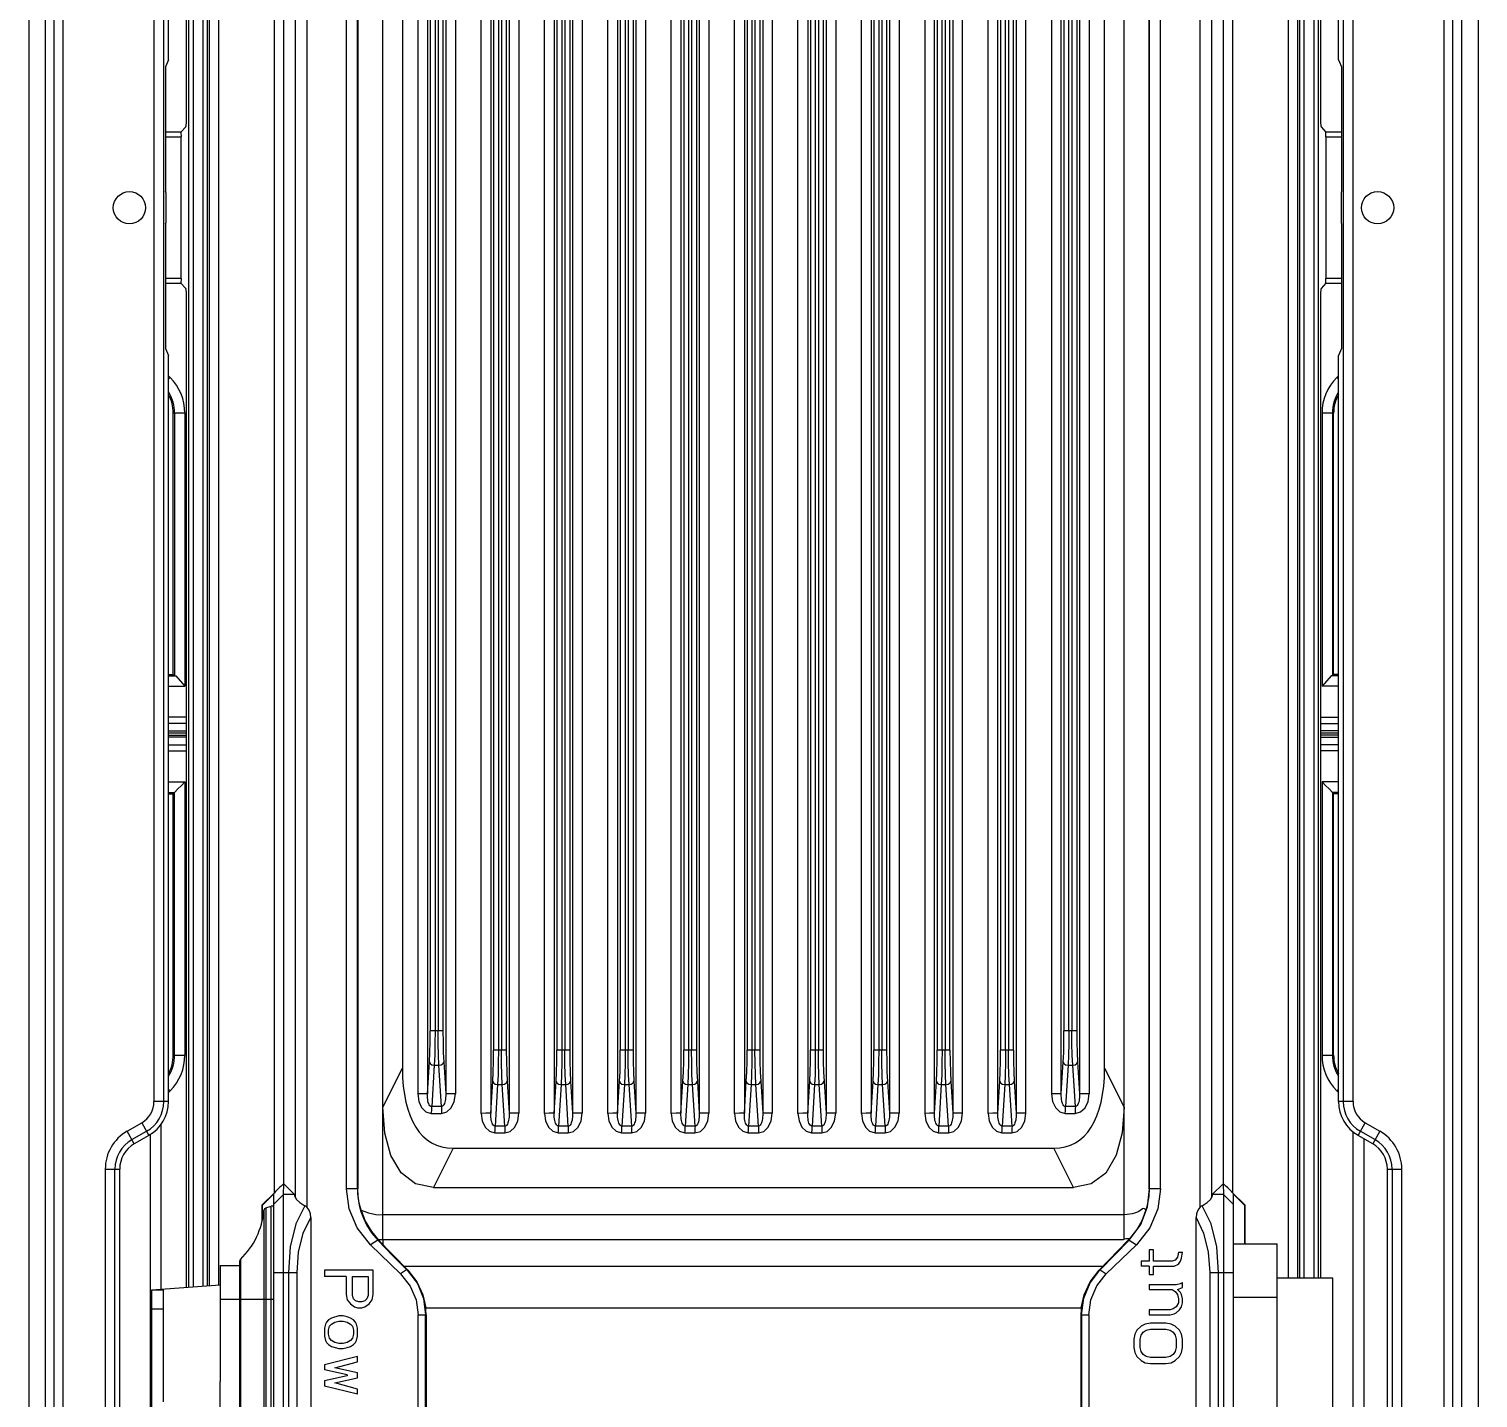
# Model space of a CAD drawing. Header units: millimetres. Extents: x -3132 to 28633, y 682 to 5849.
# Drawn here: x 23736.6 to 23885.2, y 2267.6 to 2408.1 of the extents above; entities that cross this region are included whole.
import ezdxf

# ---------------------------------------------------------------- set-up
doc = ezdxf.new("R2010")
doc.units = ezdxf.units.MM

# ---------------------------------------------------------------- blocks, each defined once
blk = doc.blocks.new('rtjg')
at = {"linetype": 'Continuous'}
for p, q in [((18415.09, 2752.42), (18415.09, 1775.2)), ((18416.76, 2753.42), (18416.76, 1774.2)), ((18417.67, 1775.24), (18417.67, 2752.38)), ((18561.11, 1775.24), (18561.11, 2752.38)), ((18562.02, 1774.2), (18562.02, 2753.42)), ((18563.69, 2752.42), (18563.69, 1775.2)), ((18442.39, 2659.79), (18442.39, 1966.32)), ((18443.62, 1965.24), (18443.62, 2659.79)), ((18535.16, 2659.79), (18535.16, 1965.24)), ((18536.38, 1966.32), (18536.38, 2659.79)), ((18451.39, 1961.97), (18451.39, 2565.63)), ((18527.39, 1964.49), (18527.39, 2565.67)), ((18454.95, 2550.7), (18454.95, 1976.9)), ((18455.95, 2550.7), (18455.95, 1976.92)), ((18522.83, 2550.7), (18522.83, 1976.92)), ((18523.82, 2550.72), (18523.82, 1976.92)), ((18453.39, 2548.07), (18453.39, 1979.55)), ((18525.39, 1979.55), (18525.39, 2548.07)), ((18456.23, 2544.24), (18456.23, 1983.38)), ((18456.73, 2544.24), (18456.73, 1983.38)), ((18522.04, 2544.24), (18522.04, 1983.38)), ((18522.54, 2544.24), (18522.54, 1983.38)), ((18457.04, 2252.1), (18457.04, 1983.38)), ((18457.54, 2252.1), (18457.54, 1983.38)), ((18457.83, 2251.86), (18457.83, 1976.92)), ((18458.83, 2251.86), (18458.82, 1976.92)), ((18519.95, 2251.86), (18519.95, 1976.9)), ((18520.95, 1976.92), (18520.95, 2251.86)), ((18521.23, 2252.1), (18521.23, 1983.38)), ((18521.73, 1983.38), (18521.73, 2252.1)), ((18461.45, 1974.9), (18461.45, 2249.68)), ((18462.45, 2249.68), (18462.45, 1974.92)), ((18471.82, 2249.68), (18471.82, 1974.92)), ((18474.45, 1974.9), (18474.45, 2249.68)), ((18475.45, 2249.68), (18475.45, 1974.92)), ((18477.33, 2249.68), (18477.33, 1974.92)), ((18478.32, 2249.68), (18478.32, 1974.92)), ((18480.95, 1974.9), (18480.95, 2249.68)), ((18481.95, 2249.68), (18481.95, 1974.92)), ((18483.83, 2249.68), (18483.83, 1974.92)), ((18484.82, 2249.68), (18484.82, 1974.92)), ((18487.45, 1974.9), (18487.45, 2249.68)), ((18488.45, 2249.68), (18488.45, 1974.92)), ((18490.33, 2249.68), (18490.33, 1974.92)), ((18491.32, 2249.68), (18491.32, 1974.92)), ((18493.95, 1974.9), (18493.95, 2249.68)), ((18494.95, 2249.68), (18494.95, 1974.92)), ((18496.83, 2249.68), (18496.83, 1974.92)), ((18497.82, 2249.68), (18497.82, 1974.92)), ((18500.45, 1974.9), (18500.45, 2249.68)), ((18501.45, 2249.68), (18501.45, 1974.92)), ((18503.33, 2249.68), (18503.33, 1974.92)), ((18504.32, 2249.68), (18504.32, 1974.92)), ((18506.95, 2249.68), (18506.95, 1974.9)), ((18516.33, 2249.68), (18516.33, 1974.92)), ((18517.32, 1974.92), (18517.32, 2249.68)), ((18462.73, 2244.99), (18462.73, 1981.38)), ((18463.23, 2244.99), (18463.23, 1981.38)), ((18463.54, 2244.99), (18463.54, 1981.38)), ((18464.04, 2244.99), (18464.04, 1981.38)), ((18469.23, 2244.99), (18469.23, 1981.38)), ((18469.73, 2244.99), (18469.73, 1981.38)), ((18470.04, 2244.99), (18470.04, 1981.38)), ((18470.54, 2244.99), (18470.54, 1981.38)), ((18475.73, 2244.99), (18475.73, 1981.38)), ((18476.23, 2244.99), (18476.23, 1981.38)), ((18476.54, 2244.99), (18476.54, 1981.38)), ((18477.04, 2244.99), (18477.04, 1981.38)), ((18482.23, 2244.99), (18482.23, 1981.38)), ((18482.73, 2244.99), (18482.73, 1981.38)), ((18483.04, 2244.99), (18483.04, 1981.38)), ((18483.54, 2244.99), (18483.54, 1981.38)), ((18488.73, 2244.99), (18488.73, 1981.38)), ((18489.23, 2244.99), (18489.23, 1981.38)), ((18489.54, 2244.99), (18489.54, 1981.38)), ((18490.04, 2244.99), (18490.04, 1981.38)), ((18495.23, 2244.99), (18495.23, 1981.38)), ((18495.73, 2244.99), (18495.73, 1981.38)), ((18496.04, 2244.99), (18496.04, 1981.38)), ((18496.54, 2244.99), (18496.54, 1981.38)), ((18501.73, 2244.99), (18501.73, 1981.38)), ((18502.23, 2244.99), (18502.23, 1981.38)), ((18502.54, 2244.99), (18502.54, 1981.38)), ((18503.04, 2244.99), (18503.04, 1981.38)), ((18508.23, 2244.99), (18508.23, 1981.38)), ((18508.73, 1981.38), (18508.73, 2244.99)), ((18509.04, 2244.99), (18509.04, 1981.38)), ((18509.54, 1981.38), (18509.54, 2244.99)), ((18514.73, 2244.99), (18514.73, 1981.38)), ((18515.23, 1981.38), (18515.23, 2244.99)), ((18515.54, 2244.99), (18515.54, 1981.38)), ((18516.04, 1981.38), (18516.04, 2244.99)), ((18447.66, 1967.15), (18447.66, 2198.24)), ((18448.77, 1967.15), (18448.77, 2198.24)), ((18448.82, 2198.24), (18448.82, 1967.15)), ((18529.96, 1967.15), (18529.96, 2198.24)), ((18530.01, 1967.15), (18530.01, 2198.24)), ((18531.12, 1967.15), (18531.12, 2198.24)), ((18547.53, 2137.81), (18547.53, 2077.11)), ((18538.55, 1966.71), (18538.55, 2135.83)), ((18544.21, 2135.83), (18544.21, 1958.01)), ((18545.87, 1958.01), (18545.87, 2135.44)), ((18546.84, 2135.51), (18546.84, 1958.01)), ((18547.34, 1958.01), (18547.34, 2135.97)), ((18431.25, 2077.11), (18431.25, 2134.81)), ((18537.56, 2135.36), (18537.56, 1967.66)), ((18545.21, 1958.01), (18545.21, 2135.26)), ((18545.37, 2135.02), (18545.37, 1958.01)), ((18431.44, 2131.8), (18431.44, 1957.08)), ((18431.96, 1957.11), (18431.96, 2131.32)), ((18432.91, 2131.33), (18432.91, 1957.18)), ((18433.56, 2131.08), (18433.56, 1957.23)), ((18434.56, 1957.31), (18434.56, 2131.65)), ((18440.22, 2131.65), (18440.22, 1966.72)), ((18441.22, 1967.67), (18441.22, 2131.18)), ((18433.41, 1957.22), (18433.41, 2130.84)), ((18418.59, 1921.86), (18418.59, 2125.76)), ((18560.19, 2125.76), (18560.19, 1921.86)), ((18427.91, 2117.5), (18427.91, 1976.12)), ((18428.91, 1976.12), (18428.91, 2117.5)), ((18429.39, 2082.98), (18429.39, 2117.5)), ((18549.39, 2082.98), (18549.39, 2117.5)), ((18549.87, 2117.5), (18549.87, 1976.12)), ((18550.87, 1976.12), (18550.87, 2117.5)), ((18470.83, 2103.07), (18470.83, 1974.92)), ((18507.95, 1974.92), (18507.95, 2103.07)), ((18467.95, 1974.9), (18467.95, 2101.81)), ((18513.45, 1974.9), (18513.45, 2101.81)), ((18464.33, 2100.81), (18464.33, 1974.92)), ((18465.32, 2100.81), (18465.32, 1974.92)), ((18468.95, 2100.81), (18468.95, 1974.92)), ((18509.83, 2100.81), (18509.83, 1974.92)), ((18510.82, 1974.92), (18510.82, 2100.81)), ((18514.45, 1974.92), (18514.45, 2100.81)), ((18429.39, 2082.98), (18429.09, 2082.26)), ((18429.09, 2082.26), (18429.09, 2069.47)), ((18549.39, 2082.98), (18549.69, 2082.26)), ((18549.69, 2082.26), (18549.69, 2069.47)), ((18430.67, 2075.57), (18431.19, 2076.09)), ((18547.59, 2076.09), (18548.1, 2075.57)), ((18430.67, 2075.57), (18429.09, 2075.57)), ((18429.09, 2075.09), (18430.69, 2075.09)), ((18430.67, 2075.57), (18430.69, 2075.09)), ((18430.69, 2060.53), (18430.69, 2075.09)), ((18548.09, 2075.09), (18548.1, 2075.57)), ((18548.09, 2075.09), (18549.69, 2075.09)), ((18548.09, 2075.09), (18548.09, 2060.53)), ((18549.69, 2075.57), (18548.1, 2075.57)), ((18429.11, 2069.37), (18429.09, 2069.47)), ((18429.11, 2069.37), (18429.11, 2066.25)), ((18549.69, 2069.47), (18549.67, 2069.37)), ((18549.67, 2069.37), (18549.67, 2066.25)), ((18429.09, 2066.15), (18429.11, 2066.25)), ((18429.09, 2066.15), (18429.09, 2053.36)), ((18549.67, 2066.25), (18549.69, 2066.15)), ((18549.69, 2066.15), (18549.69, 2053.36)), ((18430.69, 2060.53), (18429.09, 2060.53)), ((18429.09, 2060.05), (18430.67, 2060.05)), ((18430.69, 2060.53), (18430.67, 2060.05)), ((18431.19, 2059.53), (18430.67, 2060.05)), ((18548.1, 2060.05), (18547.59, 2059.53)), ((18549.69, 2060.53), (18548.09, 2060.53)), ((18548.1, 2060.05), (18548.09, 2060.53)), ((18548.1, 2060.05), (18549.69, 2060.05)), ((18431.25, 1957.06), (18431.25, 2058.51)), ((18547.53, 2058.51), (18547.53, 1958.01)), ((18429.09, 2053.36), (18429.39, 2052.63)), ((18429.39, 1976.12), (18429.39, 2052.63)), ((18549.69, 2053.36), (18549.39, 2052.63)), ((18549.39, 1976.12), (18549.39, 2052.63)), ((18429.56, 2050.39), (18429.39, 2050.57)), ((18429.39, 2050.22), (18429.56, 2050.39)), ((18549.39, 2050.57), (18549.21, 2050.39)), ((18549.21, 2050.39), (18549.39, 2050.22)), ((18431.08, 2046.73), (18429.89, 2046.73)), ((18429.89, 2019.94), (18429.89, 2046.73)), ((18430.03, 2046.73), (18430.03, 2019.81)), ((18431.08, 2046.73), (18431.08, 2018.72)), ((18548.88, 2046.73), (18547.7, 2046.73)), ((18547.7, 2046.73), (18547.7, 2018.72)), ((18548.75, 2046.73), (18548.75, 2019.81)), ((18548.88, 2019.94), (18548.88, 2046.73)), ((18429.39, 2019.94), (18429.89, 2019.94)), ((18429.39, 2019.8), (18430.16, 2019.8)), ((18429.89, 2019.94), (18430.03, 2019.81)), ((18430.03, 2019.81), (18430.16, 2019.8)), ((18430.16, 2019.8), (18431.08, 2018.72)), ((18548.62, 2019.8), (18547.7, 2018.72)), ((18548.62, 2019.8), (18548.75, 2019.81)), ((18549.39, 2019.8), (18548.62, 2019.8)), ((18548.75, 2019.81), (18548.88, 2019.94)), ((18549.39, 2019.94), (18548.88, 2019.94)), ((18429.39, 2018.72), (18431.08, 2018.72)), ((18549.39, 2018.72), (18547.7, 2018.72)), ((18431.25, 2015.53), (18429.39, 2015.53)), ((18547.53, 2015.53), (18549.39, 2015.53)), ((18431.25, 2014.91), (18429.39, 2014.91)), ((18429.39, 2014.13), (18431.25, 2014.13)), ((18431.25, 2013.91), (18429.39, 2013.91)), ((18429.39, 2013.71), (18431.25, 2013.71)), ((18547.53, 2014.91), (18549.39, 2014.91)), ((18549.39, 2014.13), (18547.53, 2014.13)), ((18549.39, 2013.91), (18547.53, 2013.91)), ((18549.39, 2013.71), (18547.53, 2013.71)), ((18431.25, 2013.49), (18429.39, 2013.49)), ((18429.39, 2012.71), (18431.25, 2012.71)), ((18429.39, 2012.09), (18431.25, 2012.09)), ((18547.53, 2013.49), (18549.39, 2013.49)), ((18549.39, 2012.71), (18547.53, 2012.71)), ((18549.39, 2012.09), (18547.53, 2012.09)), ((18429.39, 2008.9), (18431.08, 2008.9)), ((18429.39, 2007.81), (18430.02, 2007.81)), ((18429.39, 2007.68), (18429.89, 2007.68)), ((18429.89, 2007.68), (18430.03, 2007.82)), ((18429.89, 1980.89), (18429.89, 2007.68)), ((18430.03, 1980.89), (18430.02, 2007.82)), ((18431.08, 2008.9), (18431.08, 1980.89)), ((18549.39, 2008.9), (18547.7, 2008.9)), ((18547.7, 2008.9), (18547.7, 1980.89)), ((18548.76, 2007.82), (18548.75, 1980.89)), ((18549.39, 2007.82), (18548.76, 2007.82)), ((18549.39, 2007.68), (18548.88, 2007.68)), ((18548.88, 1980.89), (18548.88, 2007.68)), ((18457.54, 1983.38), (18456.23, 1983.38)), ((18522.54, 1983.38), (18521.23, 1983.38)), ((18429.89, 1980.89), (18431.08, 1980.89)), ((18464.04, 1981.38), (18462.73, 1981.38)), ((18470.54, 1981.38), (18469.23, 1981.38)), ((18477.04, 1981.38), (18475.73, 1981.38)), ((18483.54, 1981.38), (18482.23, 1981.38)), ((18490.04, 1981.38), (18488.73, 1981.38)), ((18496.54, 1981.38), (18495.23, 1981.38)), ((18503.04, 1981.38), (18501.73, 1981.38)), ((18509.54, 1981.38), (18508.23, 1981.38)), ((18516.04, 1981.38), (18514.73, 1981.38)), ((18547.7, 1980.89), (18548.88, 1980.89)), ((18451.39, 1975.54), (18453.39, 1979.55)), ((18455.95, 1976.92), (18456.15, 1980.2)), ((18456.65, 1979.85), (18456.39, 1975.6)), ((18456.65, 1979.85), (18457.13, 1979.85)), ((18457.4, 1975.6), (18457.13, 1979.85)), ((18457.63, 1980.2), (18457.83, 1976.92)), ((18520.95, 1976.92), (18521.15, 1980.2)), ((18521.65, 1979.85), (18521.39, 1975.6)), ((18521.65, 1979.85), (18522.13, 1979.85)), ((18522.4, 1975.6), (18522.13, 1979.85)), ((18522.63, 1980.2), (18522.83, 1976.92)), ((18525.39, 1979.55), (18527.39, 1975.54)), ((18462.45, 1974.92), (18462.65, 1978.2)), ((18464.13, 1978.2), (18464.33, 1974.92)), ((18468.95, 1974.92), (18469.15, 1978.2)), ((18470.63, 1978.2), (18470.83, 1974.92)), ((18475.45, 1974.92), (18475.65, 1978.2)), ((18477.13, 1978.2), (18477.33, 1974.92)), ((18481.95, 1974.92), (18482.15, 1978.2)), ((18483.63, 1978.2), (18483.83, 1974.92)), ((18488.45, 1974.92), (18488.65, 1978.2)), ((18490.13, 1978.2), (18490.33, 1974.92)), ((18494.95, 1974.92), (18495.15, 1978.2)), ((18496.63, 1978.2), (18496.83, 1974.92)), ((18501.45, 1974.92), (18501.65, 1978.2)), ((18503.13, 1978.2), (18503.33, 1974.92)), ((18507.95, 1974.92), (18508.15, 1978.2)), ((18509.63, 1978.2), (18509.83, 1974.92)), ((18514.45, 1974.92), (18514.65, 1978.2)), ((18516.13, 1978.2), (18516.33, 1974.92)), ((18429.56, 1977.22), (18429.39, 1977.4)), ((18429.39, 1977.05), (18429.56, 1977.22)), ((18458.82, 1976.92), (18457.83, 1976.92)), ((18463.15, 1977.85), (18462.89, 1973.6)), ((18463.15, 1977.85), (18463.63, 1977.85)), ((18463.9, 1973.6), (18463.63, 1977.85)), ((18469.65, 1977.85), (18469.39, 1973.6)), ((18469.65, 1977.85), (18470.13, 1977.85)), ((18470.4, 1973.6), (18470.13, 1977.85)), ((18476.15, 1977.85), (18475.89, 1973.6)), ((18476.15, 1977.85), (18476.63, 1977.85)), ((18476.9, 1973.6), (18476.63, 1977.85)), ((18482.65, 1977.85), (18482.39, 1973.6)), ((18482.65, 1977.85), (18483.13, 1977.85)), ((18483.4, 1973.6), (18483.13, 1977.85)), ((18489.15, 1977.85), (18488.89, 1973.6)), ((18489.15, 1977.85), (18489.63, 1977.85)), ((18489.9, 1973.6), (18489.63, 1977.85)), ((18495.65, 1977.85), (18495.39, 1973.6)), ((18495.65, 1977.85), (18496.13, 1977.85)), ((18496.4, 1973.6), (18496.13, 1977.85)), ((18502.15, 1977.85), (18501.89, 1973.6)), ((18502.15, 1977.85), (18502.63, 1977.85)), ((18502.9, 1973.6), (18502.63, 1977.85)), ((18508.65, 1977.85), (18508.39, 1973.6)), ((18508.65, 1977.85), (18509.13, 1977.85)), ((18509.4, 1973.6), (18509.13, 1977.85)), ((18515.15, 1977.85), (18514.89, 1973.6)), ((18515.15, 1977.85), (18515.63, 1977.85)), ((18515.9, 1973.6), (18515.63, 1977.85)), ((18523.82, 1976.92), (18522.83, 1976.92)), ((18549.39, 1977.4), (18549.21, 1977.22)), ((18549.21, 1977.22), (18549.39, 1977.05)), ((18429.39, 1976.12), (18427.91, 1976.12)), ((18456.35, 1974.9), (18456.39, 1975.15)), ((18456.35, 1974.9), (18457.39, 1974.9)), ((18457.4, 1975.6), (18456.39, 1975.6)), ((18456.39, 1975.15), (18456.39, 1975.6)), ((18465.32, 1974.92), (18464.33, 1974.92)), ((18471.82, 1974.92), (18470.83, 1974.92)), ((18478.32, 1974.92), (18477.33, 1974.92)), ((18484.82, 1974.92), (18483.83, 1974.92)), ((18491.32, 1974.92), (18490.33, 1974.92)), ((18497.82, 1974.92), (18496.83, 1974.92)), ((18504.32, 1974.92), (18503.33, 1974.92)), ((18510.82, 1974.92), (18509.83, 1974.92)), ((18517.32, 1974.92), (18516.33, 1974.92)), ((18521.35, 1974.9), (18521.39, 1975.15)), ((18521.35, 1974.9), (18522.39, 1974.9)), ((18522.4, 1975.6), (18521.39, 1975.6)), ((18521.39, 1975.15), (18521.39, 1975.6)), ((18522.4, 1975.6), (18522.39, 1975.4)), ((18522.39, 1975.4), (18522.39, 1974.9)), ((18550.87, 1976.12), (18549.39, 1976.12)), ((18425.15, 1973.07), (18426.65, 1973.94)), ((18426.65, 1973.94), (18427.39, 1972.65)), ((18428.61, 1973.82), (18428.61, 1956.88)), ((18463.9, 1973.6), (18462.89, 1973.6)), ((18462.89, 1973.15), (18462.89, 1973.6)), ((18463.9, 1973.6), (18463.89, 1973.4)), ((18470.4, 1973.6), (18469.39, 1973.6)), ((18469.39, 1973.15), (18469.39, 1973.6)), ((18470.4, 1973.6), (18470.39, 1973.4)), ((18476.9, 1973.6), (18475.89, 1973.6)), ((18475.89, 1973.15), (18475.89, 1973.6)), ((18476.9, 1973.6), (18476.89, 1973.4)), ((18483.4, 1973.6), (18482.39, 1973.6)), ((18482.39, 1973.15), (18482.39, 1973.6)), ((18483.4, 1973.6), (18483.39, 1973.4)), ((18489.9, 1973.6), (18488.89, 1973.6)), ((18488.89, 1973.15), (18488.89, 1973.6)), ((18489.9, 1973.6), (18489.89, 1973.4)), ((18496.4, 1973.6), (18495.39, 1973.6)), ((18495.39, 1973.15), (18495.39, 1973.6)), ((18496.4, 1973.6), (18496.39, 1973.4)), ((18502.9, 1973.6), (18501.89, 1973.6)), ((18501.89, 1973.15), (18501.89, 1973.6)), ((18502.9, 1973.6), (18502.89, 1973.4)), ((18509.4, 1973.6), (18508.39, 1973.6)), ((18508.39, 1973.15), (18508.39, 1973.6)), ((18509.4, 1973.6), (18509.39, 1973.4)), ((18515.9, 1973.6), (18514.89, 1973.6)), ((18514.89, 1973.15), (18514.89, 1973.6)), ((18515.9, 1973.6), (18515.89, 1973.4)), ((18551.39, 1972.65), (18552.13, 1973.94)), ((18552.13, 1973.94), (18553.63, 1973.07)), ((18425.89, 1971.79), (18425.15, 1973.07)), ((18425.65, 1972.21), (18427.15, 1973.07)), ((18427.39, 1972.65), (18425.89, 1971.79)), ((18427.54, 1939.9), (18427.54, 1972.79)), ((18462.85, 1972.9), (18462.89, 1973.15)), ((18462.85, 1972.9), (18463.89, 1972.9)), ((18463.89, 1973.4), (18463.89, 1972.9)), ((18469.35, 1972.9), (18469.39, 1973.15)), ((18469.35, 1972.9), (18470.39, 1972.9)), ((18470.39, 1973.4), (18470.39, 1972.9)), ((18475.85, 1972.9), (18475.89, 1973.15)), ((18475.85, 1972.9), (18476.89, 1972.9)), ((18476.89, 1973.4), (18476.89, 1972.9)), ((18482.35, 1972.9), (18482.39, 1973.15)), ((18482.35, 1972.9), (18483.39, 1972.9)), ((18483.39, 1973.4), (18483.39, 1972.9)), ((18488.85, 1972.9), (18488.89, 1973.15)), ((18488.85, 1972.9), (18489.89, 1972.9)), ((18489.89, 1973.4), (18489.89, 1972.9)), ((18495.35, 1972.9), (18495.39, 1973.15)), ((18495.35, 1972.9), (18496.39, 1972.9)), ((18496.39, 1973.4), (18496.39, 1972.9)), ((18501.85, 1972.9), (18501.89, 1973.15)), ((18501.85, 1972.9), (18502.89, 1972.9)), ((18502.89, 1973.4), (18502.89, 1972.9)), ((18508.35, 1972.9), (18508.39, 1973.15)), ((18508.35, 1972.9), (18509.39, 1972.9)), ((18509.39, 1973.4), (18509.39, 1972.9)), ((18514.85, 1972.9), (18514.89, 1973.15)), ((18514.85, 1972.9), (18515.89, 1972.9)), ((18515.89, 1973.4), (18515.89, 1972.9)), ((18550.9, 1939.87), (18550.9, 1973.06)), ((18552.89, 1971.79), (18551.39, 1972.65)), ((18551.63, 1973.07), (18553.13, 1972.21)), ((18551.97, 1972.32), (18551.97, 1940.64)), ((18553.63, 1973.07), (18552.89, 1971.79)), ((18458.58, 1971.32), (18456.58, 1967.31)), ((18458.58, 1971.32), (18520.2, 1971.32)), ((18522.2, 1967.31), (18520.2, 1971.32)), ((18422.91, 1969.19), (18424.39, 1969.19)), ((18422.91, 1969.19), (18422.91, 1927.23)), ((18423.91, 1927.23), (18423.91, 1969.19)), ((18424.39, 1927.23), (18424.39, 1969.19)), ((18554.39, 1969.19), (18555.87, 1969.19)), ((18554.39, 1927.23), (18554.39, 1969.19)), ((18554.87, 1969.19), (18554.87, 1927.23)), ((18555.87, 1927.23), (18555.87, 1969.19)), ((18441.19, 1966.58), (18441.21, 1967.67)), ((18441.21, 1967.67), (18441.19, 1967.66)), ((18441.22, 1967.67), (18442.33, 1966.58)), ((18536.44, 1966.58), (18537.56, 1967.66)), ((18537.59, 1967.66), (18537.57, 1967.67)), ((18537.57, 1967.67), (18537.59, 1966.58)), ((18439.01, 1965.51), (18440.22, 1966.72)), ((18440.19, 1966.65), (18439.03, 1965.49)), ((18440.19, 1920.96), (18440.19, 1966.65)), ((18440.19, 1965.58), (18441.19, 1966.58)), ((18442.33, 1966.58), (18441.19, 1966.58)), ((18441.19, 1921.04), (18441.19, 1966.58)), ((18448.77, 1967.15), (18447.66, 1967.15)), ((18448.82, 1967.15), (18448.77, 1967.15)), ((18456.58, 1967.31), (18522.2, 1967.31)), ((18531.12, 1967.15), (18529.96, 1967.15)), ((18537.59, 1966.58), (18536.44, 1966.58)), ((18538.59, 1965.58), (18537.59, 1966.58)), ((18537.59, 1966.58), (18537.59, 1921.04)), ((18538.55, 1966.71), (18539.77, 1965.51)), ((18539.75, 1965.49), (18538.59, 1966.66)), ((18538.59, 1966.66), (18538.59, 1920.96)), ((18439.01, 1965.51), (18439.03, 1965.49)), ((18439.01, 1963.86), (18439.01, 1965.51)), ((18439.03, 1963.97), (18439.03, 1965.49)), ((18439.19, 1964.95), (18439.19, 1923.1)), ((18439.39, 1965.2), (18439.92, 1965.4)), ((18439.39, 1965.2), (18439.39, 1923.06)), ((18439.92, 1922.22), (18439.92, 1965.4)), ((18539.75, 1965.49), (18539.77, 1965.51)), ((18539.75, 1965.49), (18539.75, 1961.51)), ((18539.77, 1965.51), (18539.77, 1961.51)), ((18444, 1964.21), (18444, 1923.41)), ((18527.39, 1964.49), (18451.39, 1964.49)), ((18527.39, 1961.99), (18527.39, 1963.07)), ((18534.78, 1923.41), (18534.78, 1964.21)), ((18450.85, 1961.89), (18450.11, 1961.43)), ((18450.2, 1962.8), (18450.98, 1961.85)), ((18450.24, 1962.63), (18450.89, 1961.85)), ((18450.88, 1961.95), (18451.39, 1961.96)), ((18453.95, 1958.82), (18450.88, 1961.95)), ((18450.89, 1961.85), (18450.98, 1961.85)), ((18451.39, 1961.43), (18450.99, 1961.85)), ((18451.39, 1961.96), (18527.34, 1961.98)), ((18451.39, 1961.95), (18451.39, 1961.6)), ((18451.39, 1961.6), (18451.39, 1961.43)), ((18524.83, 1958.82), (18527.79, 1961.85)), ((18527.79, 1961.85), (18527.93, 1961.89)), ((18527.93, 1961.89), (18528.67, 1961.43)), ((18453.2, 1958.43), (18450.11, 1961.43)), ((18528.67, 1961.43), (18525.57, 1958.43)), ((18530.41, 1960.89), (18529.98, 1960.89)), ((18529.98, 1960.89), (18529.98, 1959.75)), ((18530.41, 1959.75), (18530.41, 1960.89)), ((18532.86, 1960.16), (18532.64, 1959.85)), ((18532.96, 1960.68), (18532.86, 1960.16)), ((18532.96, 1960.68), (18533.39, 1960.68)), ((18533.18, 1959.75), (18533.28, 1960.06)), ((18533.28, 1960.06), (18533.39, 1960.68)), ((18538.59, 1961.51), (18543.09, 1961.51)), ((18543.09, 1926.11), (18543.09, 1961.51)), ((18434.69, 1959.31), (18436.69, 1959.31)), ((18434.69, 1959.31), (18434.69, 1947.4)), ((18436.69, 1959.71), (18436.69, 1927.91)), ((18436.78, 1959.93), (18436.78, 1927.69)), ((18440.19, 1958.58), (18442.59, 1958.58)), ((18441.69, 1958.58), (18441.69, 1929.03)), ((18442.59, 1929.03), (18442.59, 1958.58)), ((18450.39, 1958.81), (18445.39, 1958.81)), ((18445.39, 1958.81), (18445.39, 1958.18)), ((18450.39, 1956.31), (18450.39, 1958.81)), ((18453.82, 1958.85), (18453.2, 1958.43)), ((18525.19, 1959.18), (18453.59, 1959.18)), ((18453.95, 1958.82), (18453.87, 1958.81)), ((18524.87, 1958.77), (18524.83, 1958.82)), ((18524.95, 1958.85), (18525.57, 1958.43)), ((18529.98, 1959.75), (18529.13, 1959.75)), ((18529.13, 1959.75), (18529.13, 1959.23)), ((18529.98, 1959.23), (18529.13, 1959.23)), ((18529.98, 1959.23), (18529.98, 1958.39)), ((18532.33, 1959.75), (18530.41, 1959.75)), ((18530.41, 1959.23), (18532.54, 1959.23)), ((18530.41, 1958.39), (18530.41, 1959.23)), ((18532.64, 1959.85), (18532.33, 1959.75)), ((18532.54, 1959.23), (18532.96, 1959.43)), ((18532.96, 1959.43), (18533.18, 1959.75)), ((18536.19, 1958.58), (18538.59, 1958.58)), ((18536.19, 1958.58), (18536.19, 1929.03)), ((18537.09, 1929.03), (18537.09, 1958.58)), ((18427.69, 1956.81), (18434.69, 1957.31)), ((18447.62, 1958.18), (18445.39, 1958.18)), ((18447.62, 1958.18), (18447.62, 1956.31)), ((18448.26, 1958.18), (18449.86, 1958.18)), ((18448.26, 1956.21), (18448.26, 1958.18)), ((18449.86, 1958.18), (18449.86, 1956.21)), ((18529.98, 1958.39), (18530.41, 1958.39)), ((18529.98, 1957.35), (18532.75, 1957.35)), ((18529.98, 1957.35), (18529.98, 1956.83)), ((18532.75, 1957.35), (18533.18, 1957.46)), ((18533.18, 1957.46), (18533.39, 1957.56)), ((18533.39, 1957.04), (18533.39, 1957.56)), ((18548.79, 1958.01), (18543.09, 1958.01)), ((18548.79, 1929.61), (18548.79, 1958.01)), ((18427.69, 1956.81), (18428.89, 1956.81)), ((18427.69, 1926.85), (18427.69, 1956.81)), ((18428.89, 1945.3), (18428.89, 1956.81)), ((18436.69, 1955.81), (18434.69, 1955.81)), ((18440.19, 1955.81), (18436.69, 1955.81)), ((18447.62, 1956.31), (18447.73, 1955.79)), ((18447.73, 1955.79), (18448.05, 1955.37)), ((18448.37, 1955.89), (18448.26, 1956.21)), ((18448.58, 1955.68), (18448.37, 1955.89)), ((18448.9, 1955.58), (18448.58, 1955.68)), ((18449.22, 1955.58), (18448.9, 1955.58)), ((18449.54, 1955.68), (18449.22, 1955.58)), ((18449.75, 1955.89), (18449.54, 1955.68)), ((18449.86, 1956.21), (18449.75, 1955.89)), ((18449.96, 1955.37), (18450.28, 1955.79)), ((18450.28, 1955.79), (18450.39, 1956.31)), ((18529.98, 1956.83), (18532.33, 1956.83)), ((18532.33, 1956.83), (18532.64, 1956.62)), ((18532.64, 1956.62), (18532.86, 1956.31)), ((18532.86, 1956.83), (18533.39, 1957.04)), ((18533.18, 1956.52), (18532.86, 1956.83)), ((18532.86, 1956.31), (18532.96, 1955.89)), ((18532.96, 1955.89), (18532.96, 1955.48)), ((18533.28, 1956.31), (18533.18, 1956.52)), ((18533.39, 1955.89), (18533.28, 1956.31)), ((18533.39, 1955.48), (18533.39, 1955.89)), ((18543.09, 1956.01), (18538.59, 1956.01)), ((18428.89, 1954.81), (18427.69, 1954.81)), ((18446.88, 1954.12), (18446.13, 1953.91)), ((18447.3, 1954.12), (18446.88, 1954.12)), ((18447.73, 1954.02), (18447.3, 1954.12)), ((18448.05, 1955.37), (18448.47, 1955.06)), ((18448.47, 1955.06), (18448.79, 1954.96)), ((18448.79, 1954.96), (18449.22, 1954.96)), ((18449.22, 1954.96), (18449.54, 1955.06)), ((18449.54, 1955.06), (18449.96, 1955.37)), ((18454.99, 1954.25), (18455.81, 1954.25)), ((18454.99, 1932.91), (18454.99, 1954.25)), ((18455.76, 1930.73), (18455.77, 1954.25)), ((18455.78, 1954.94), (18523, 1954.94)), ((18455.81, 1954.25), (18455.81, 1867.83)), ((18522.97, 1954.25), (18523.79, 1954.25)), ((18522.97, 1954.25), (18522.97, 1867.83)), ((18523.01, 1954.25), (18523.02, 1930.73)), ((18523.79, 1954.25), (18523.79, 1932.91)), ((18532.11, 1954.75), (18529.98, 1954.75)), ((18529.98, 1954.75), (18529.98, 1954.23)), ((18529.98, 1954.23), (18532.11, 1954.23)), ((18532.43, 1954.85), (18532.11, 1954.75)), ((18532.11, 1954.23), (18532.54, 1954.33)), ((18532.75, 1955.06), (18532.43, 1954.85)), ((18532.54, 1954.33), (18532.75, 1954.43)), ((18532.96, 1955.48), (18532.75, 1955.06)), ((18532.75, 1954.43), (18533.07, 1954.75)), ((18533.07, 1954.75), (18533.28, 1955.06)), ((18533.28, 1955.06), (18533.39, 1955.48)), ((18445.5, 1953.29), (18445.39, 1952.87)), ((18445.39, 1952.87), (18445.39, 1952.04)), ((18445.6, 1953.5), (18445.5, 1953.29)), ((18445.81, 1953.71), (18445.6, 1953.5)), ((18446.13, 1953.91), (18445.81, 1953.71)), ((18445.81, 1952.66), (18445.92, 1953.08)), ((18445.81, 1952.25), (18445.81, 1952.66)), ((18445.92, 1953.08), (18446.13, 1953.29)), ((18446.13, 1953.29), (18446.45, 1953.5)), ((18446.45, 1953.5), (18446.88, 1953.6)), ((18446.88, 1953.6), (18447.3, 1953.6)), ((18447.3, 1953.6), (18447.73, 1953.5)), ((18448.05, 1953.91), (18447.73, 1954.02)), ((18447.73, 1953.5), (18448.05, 1953.29)), ((18448.37, 1953.71), (18448.05, 1953.91)), ((18448.05, 1953.29), (18448.26, 1953.08)), ((18448.26, 1953.08), (18448.37, 1952.66)), ((18448.58, 1953.5), (18448.37, 1953.71)), ((18448.37, 1952.66), (18448.37, 1952.25)), ((18448.69, 1953.29), (18448.58, 1953.5)), ((18448.79, 1952.87), (18448.69, 1953.29)), ((18448.79, 1952.04), (18448.79, 1952.87)), ((18528.71, 1952.66), (18528.5, 1952.25)), ((18529.13, 1953.08), (18528.71, 1952.66)), ((18529.56, 1953.29), (18529.13, 1953.08)), ((18529.35, 1952.46), (18529.67, 1952.66)), ((18530.09, 1953.39), (18529.56, 1953.29)), ((18529.67, 1952.66), (18530.09, 1952.77)), ((18531.69, 1953.39), (18530.09, 1953.39)), ((18530.09, 1952.77), (18531.69, 1952.77)), ((18532.22, 1953.29), (18531.69, 1953.39)), ((18531.69, 1952.77), (18532.11, 1952.66)), ((18532.11, 1952.66), (18532.43, 1952.46)), ((18532.64, 1953.08), (18532.22, 1953.29)), ((18533.07, 1952.66), (18532.64, 1953.08)), ((18533.28, 1952.25), (18533.07, 1952.66)), ((18445.39, 1952.04), (18445.5, 1951.62)), ((18445.5, 1951.62), (18445.6, 1951.41)), ((18445.6, 1951.41), (18445.81, 1951.21)), ((18445.92, 1951.83), (18445.81, 1952.25)), ((18445.81, 1951.21), (18446.13, 1951)), ((18446.13, 1951.62), (18445.92, 1951.83)), ((18446.45, 1951.41), (18446.13, 1951.62)), ((18446.88, 1951.31), (18446.45, 1951.41)), ((18447.3, 1951.31), (18446.88, 1951.31)), ((18447.73, 1951.41), (18447.3, 1951.31)), ((18448.05, 1951.62), (18447.73, 1951.41)), ((18448.26, 1951.83), (18448.05, 1951.62)), ((18448.05, 1951), (18448.37, 1951.21)), ((18448.37, 1952.25), (18448.26, 1951.83)), ((18448.37, 1951.21), (18448.58, 1951.41)), ((18448.58, 1951.41), (18448.69, 1951.62)), ((18448.69, 1951.62), (18448.79, 1952.04)), ((18528.5, 1952.25), (18528.39, 1951.73)), ((18528.39, 1951.73), (18528.39, 1950.89)), ((18529.03, 1951.73), (18529.13, 1952.14)), ((18529.03, 1950.89), (18529.03, 1951.73)), ((18529.13, 1952.14), (18529.35, 1952.46)), ((18532.43, 1952.46), (18532.64, 1952.14)), ((18532.64, 1952.14), (18532.75, 1951.73)), ((18532.75, 1951.73), (18532.75, 1950.89)), ((18533.39, 1951.73), (18533.28, 1952.25)), ((18533.39, 1950.89), (18533.39, 1951.73)), ((18448.79, 1949.96), (18445.39, 1949.12)), ((18446.13, 1951), (18446.88, 1950.79)), ((18446.88, 1950.79), (18447.3, 1950.79)), ((18447.3, 1950.79), (18447.73, 1950.89)), ((18447.73, 1950.89), (18448.05, 1951)), ((18448.79, 1949.43), (18448.79, 1949.96)), ((18528.39, 1950.89), (18528.5, 1950.37)), ((18528.5, 1950.37), (18528.71, 1949.96)), ((18528.71, 1949.96), (18529.13, 1949.54)), ((18529.13, 1950.48), (18529.03, 1950.89)), ((18529.35, 1950.16), (18529.13, 1950.48)), ((18529.67, 1949.96), (18529.35, 1950.16)), ((18530.09, 1949.85), (18529.67, 1949.96)), ((18531.69, 1949.85), (18530.09, 1949.85)), ((18532.11, 1949.96), (18531.69, 1949.85)), ((18532.43, 1950.16), (18532.11, 1949.96)), ((18532.64, 1950.48), (18532.43, 1950.16)), ((18532.75, 1950.89), (18532.64, 1950.48)), ((18532.64, 1949.54), (18533.07, 1949.96)), ((18533.07, 1949.96), (18533.28, 1950.37)), ((18533.28, 1950.37), (18533.39, 1950.89)), ((18445.39, 1949.12), (18445.39, 1948.6)), ((18447.73, 1948.08), (18445.39, 1948.6)), ((18446.45, 1948.81), (18448.79, 1949.43)), ((18448.79, 1948.29), (18446.45, 1948.81)), ((18448.79, 1947.77), (18448.79, 1948.29)), ((18529.13, 1949.54), (18529.56, 1949.33)), ((18529.56, 1949.33), (18530.09, 1949.23)), ((18530.09, 1949.23), (18531.69, 1949.23)), ((18531.69, 1949.23), (18532.22, 1949.33)), ((18532.22, 1949.33), (18532.64, 1949.54)), ((18434.69, 1940.22), (18434.69, 1947.4)), ((18447.73, 1947.98), (18445.39, 1947.46)), ((18445.39, 1947.46), (18445.39, 1946.93)), ((18448.79, 1946.1), (18445.39, 1946.93)), ((18446.45, 1947.25), (18448.79, 1947.77)), ((18448.79, 1946.62), (18446.45, 1947.25)), ((18447.73, 1948.08), (18447.73, 1947.98)), ((18448.79, 1946.1), (18448.79, 1946.62))]:
    blk.add_line(p, q, dxfattribs=at)
for points in [[(18431.19, 2076.09), (18431.21, 2076.22), (18431.23, 2076.57), (18431.25, 2077.11)], [(18547.53, 2077.11), (18547.55, 2076.57), (18547.57, 2076.22), (18547.59, 2076.09)], [(18431.25, 2058.51), (18431.23, 2059.05), (18431.21, 2059.4), (18431.19, 2059.53)], [(18547.59, 2059.53), (18547.57, 2059.4), (18547.55, 2059.05), (18547.53, 2058.51)], [(18430.02, 2007.82), (18430.37, 2008.18), (18430.73, 2008.54), (18431.08, 2008.9)], [(18548.76, 2007.82), (18548.41, 2008.18), (18548.05, 2008.53), (18547.7, 2008.9)], [(18548.75, 2007.82), (18548.79, 2007.77), (18548.88, 2007.68)], [(18456.15, 1980.2), (18456.2, 1981.13), (18456.23, 1982.22), (18456.23, 1983.38)], [(18456.73, 1983.38), (18456.72, 1982.08), (18456.7, 1980.87), (18456.65, 1979.85)], [(18457.13, 1979.85), (18457.08, 1980.87), (18457.05, 1982.07), (18457.04, 1983.38)], [(18457.54, 1983.38), (18457.55, 1982.22), (18457.58, 1981.13), (18457.63, 1980.2)], [(18521.15, 1980.2), (18521.2, 1981.13), (18521.23, 1982.22), (18521.23, 1983.38)], [(18521.73, 1983.38), (18521.72, 1982.08), (18521.7, 1980.87), (18521.65, 1979.85)], [(18522.13, 1979.85), (18522.08, 1980.87), (18522.05, 1982.07), (18522.04, 1983.38)], [(18522.54, 1983.38), (18522.55, 1982.22), (18522.58, 1981.13), (18522.63, 1980.2)], [(18462.65, 1978.2), (18462.7, 1979.13), (18462.73, 1980.22), (18462.73, 1981.38)], [(18463.23, 1981.38), (18463.22, 1980.08), (18463.2, 1978.87), (18463.15, 1977.85)], [(18463.63, 1977.85), (18463.58, 1978.87), (18463.55, 1980.07), (18463.54, 1981.38)], [(18464.04, 1981.38), (18464.05, 1980.22), (18464.08, 1979.13), (18464.13, 1978.2)], [(18469.15, 1978.2), (18469.2, 1979.13), (18469.23, 1980.22), (18469.23, 1981.38)], [(18469.73, 1981.38), (18469.72, 1980.08), (18469.7, 1978.87), (18469.65, 1977.85)], [(18470.13, 1977.85), (18470.08, 1978.87), (18470.05, 1980.07), (18470.04, 1981.38)], [(18470.54, 1981.38), (18470.55, 1980.22), (18470.58, 1979.13), (18470.63, 1978.2)], [(18475.65, 1978.2), (18475.7, 1979.13), (18475.73, 1980.22), (18475.73, 1981.38)], [(18476.23, 1981.38), (18476.22, 1980.08), (18476.2, 1978.87), (18476.15, 1977.85)], [(18476.63, 1977.85), (18476.58, 1978.87), (18476.55, 1980.07), (18476.54, 1981.38)], [(18477.04, 1981.38), (18477.05, 1980.22), (18477.08, 1979.13), (18477.13, 1978.2)], [(18482.15, 1978.2), (18482.2, 1979.13), (18482.23, 1980.22), (18482.23, 1981.38)], [(18482.73, 1981.38), (18482.72, 1980.08), (18482.7, 1978.87), (18482.65, 1977.85)], [(18483.13, 1977.85), (18483.08, 1978.87), (18483.05, 1980.07), (18483.04, 1981.38)], [(18483.54, 1981.38), (18483.55, 1980.22), (18483.58, 1979.13), (18483.63, 1978.2)], [(18488.65, 1978.2), (18488.7, 1979.13), (18488.73, 1980.22), (18488.73, 1981.38)], [(18489.23, 1981.38), (18489.22, 1980.08), (18489.2, 1978.87), (18489.15, 1977.85)], [(18489.63, 1977.85), (18489.58, 1978.87), (18489.55, 1980.07), (18489.54, 1981.38)], [(18490.04, 1981.38), (18490.05, 1980.22), (18490.08, 1979.13), (18490.13, 1978.2)], [(18495.15, 1978.2), (18495.2, 1979.13), (18495.23, 1980.22), (18495.23, 1981.38)], [(18495.73, 1981.38), (18495.72, 1980.08), (18495.7, 1978.87), (18495.65, 1977.85)], [(18496.13, 1977.85), (18496.08, 1978.87), (18496.05, 1980.07), (18496.04, 1981.38)], [(18496.54, 1981.38), (18496.55, 1980.22), (18496.58, 1979.13), (18496.63, 1978.2)], [(18501.65, 1978.2), (18501.7, 1979.13), (18501.73, 1980.22), (18501.73, 1981.38)], [(18502.23, 1981.38), (18502.22, 1980.08), (18502.2, 1978.87), (18502.15, 1977.85)], [(18502.63, 1977.85), (18502.58, 1978.87), (18502.55, 1980.07), (18502.54, 1981.38)], [(18503.04, 1981.38), (18503.05, 1980.22), (18503.08, 1979.13), (18503.13, 1978.2)], [(18508.15, 1978.2), (18508.2, 1979.13), (18508.23, 1980.22), (18508.23, 1981.38)], [(18508.73, 1981.38), (18508.72, 1980.08), (18508.7, 1978.87), (18508.65, 1977.85)], [(18509.13, 1977.85), (18509.08, 1978.87), (18509.05, 1980.07), (18509.04, 1981.38)], [(18509.54, 1981.38), (18509.55, 1980.22), (18509.58, 1979.13), (18509.63, 1978.2)], [(18514.65, 1978.2), (18514.7, 1979.13), (18514.73, 1980.22), (18514.73, 1981.38)], [(18515.23, 1981.38), (18515.22, 1980.08), (18515.2, 1978.87), (18515.15, 1977.85)], [(18515.63, 1977.85), (18515.58, 1978.87), (18515.55, 1980.07), (18515.54, 1981.38)], [(18516.04, 1981.38), (18516.05, 1980.22), (18516.08, 1979.13), (18516.13, 1978.2)], [(18456.15, 1980.2), (18456.22, 1980.03), (18456.4, 1979.9), (18456.65, 1979.85)], [(18457.13, 1979.85), (18457.36, 1979.9), (18457.55, 1980.02), (18457.63, 1980.2)], [(18521.15, 1980.2), (18521.22, 1980.03), (18521.4, 1979.9), (18521.65, 1979.85)], [(18522.13, 1979.85), (18522.36, 1979.9), (18522.55, 1980.02), (18522.63, 1980.2)], [(18462.65, 1978.2), (18462.72, 1978.03), (18462.9, 1977.9), (18463.15, 1977.85)], [(18463.63, 1977.85), (18463.86, 1977.9), (18464.05, 1978.02), (18464.13, 1978.2)], [(18469.15, 1978.2), (18469.22, 1978.03), (18469.4, 1977.9), (18469.65, 1977.85)], [(18470.13, 1977.85), (18470.36, 1977.9), (18470.55, 1978.02), (18470.63, 1978.2)], [(18475.65, 1978.2), (18475.72, 1978.03), (18475.9, 1977.9), (18476.15, 1977.85)], [(18476.63, 1977.85), (18476.86, 1977.9), (18477.05, 1978.02), (18477.13, 1978.2)], [(18482.15, 1978.2), (18482.22, 1978.03), (18482.4, 1977.9), (18482.65, 1977.85)], [(18483.13, 1977.85), (18483.36, 1977.9), (18483.55, 1978.02), (18483.63, 1978.2)], [(18488.65, 1978.2), (18488.72, 1978.03), (18488.9, 1977.9), (18489.15, 1977.85)], [(18489.63, 1977.85), (18489.86, 1977.9), (18490.05, 1978.02), (18490.13, 1978.2)], [(18495.15, 1978.2), (18495.22, 1978.03), (18495.4, 1977.9), (18495.65, 1977.85)], [(18496.13, 1977.85), (18496.36, 1977.9), (18496.55, 1978.02), (18496.63, 1978.2)], [(18501.65, 1978.2), (18501.72, 1978.03), (18501.9, 1977.9), (18502.15, 1977.85)], [(18502.63, 1977.85), (18502.86, 1977.9), (18503.05, 1978.02), (18503.13, 1978.2)], [(18508.15, 1978.2), (18508.22, 1978.03), (18508.4, 1977.9), (18508.65, 1977.85)], [(18509.13, 1977.85), (18509.36, 1977.9), (18509.55, 1978.02), (18509.63, 1978.2)], [(18514.65, 1978.2), (18514.72, 1978.03), (18514.9, 1977.9), (18515.15, 1977.85)], [(18515.63, 1977.85), (18515.86, 1977.9), (18516.05, 1978.02), (18516.13, 1978.2)], [(18455.95, 1976.92), (18455.45, 1976.92), (18454.95, 1976.9)], [(18454.95, 1976.9), (18455.06, 1976.13), (18455.36, 1975.5), (18455.8, 1975.07), (18456.35, 1974.9)], [(18456.39, 1975.6), (18456.29, 1975.62), (18456.2, 1975.69), (18456.14, 1975.79), (18456.08, 1975.9), (18456.04, 1976.03), (18456, 1976.18), (18455.98, 1976.34), (18455.96, 1976.51), (18455.95, 1976.71), (18455.95, 1976.92)], [(18457.39, 1974.9), (18457.94, 1975.05), (18458.4, 1975.48), (18458.71, 1976.13), (18458.82, 1976.92)], [(18457.83, 1976.92), (18457.83, 1976.71), (18457.82, 1976.52), (18457.8, 1976.35), (18457.78, 1976.19), (18457.74, 1976.05), (18457.7, 1975.92), (18457.65, 1975.8), (18457.59, 1975.71), (18457.51, 1975.63), (18457.4, 1975.6)], [(18520.95, 1976.92), (18520.45, 1976.92), (18519.95, 1976.9)], [(18519.95, 1976.9), (18520.06, 1976.13), (18520.36, 1975.5), (18520.8, 1975.07), (18521.35, 1974.9)], [(18521.39, 1975.6), (18521.29, 1975.62), (18521.2, 1975.69), (18521.14, 1975.79), (18521.08, 1975.9), (18521.04, 1976.03), (18521, 1976.18), (18520.98, 1976.34), (18520.96, 1976.51), (18520.95, 1976.71), (18520.95, 1976.92)], [(18522.39, 1974.9), (18522.94, 1975.05), (18523.4, 1975.48), (18523.71, 1976.13), (18523.82, 1976.92)], [(18522.83, 1976.92), (18522.83, 1976.71), (18522.82, 1976.52), (18522.8, 1976.35), (18522.78, 1976.19), (18522.74, 1976.05), (18522.7, 1975.92), (18522.65, 1975.8), (18522.59, 1975.71), (18522.51, 1975.63), (18522.4, 1975.6)], [(18456.58, 1967.31), (18454.73, 1967.69), (18453.26, 1968.79), (18452.19, 1970.59), (18451.58, 1972.89), (18451.39, 1975.54)], [(18457.4, 1975.6), (18457.39, 1975.4), (18457.39, 1974.9)], [(18462.45, 1974.92), (18461.95, 1974.92), (18461.45, 1974.9)], [(18461.45, 1974.9), (18461.56, 1974.13), (18461.86, 1973.5), (18462.3, 1973.07), (18462.85, 1972.9)], [(18462.89, 1973.6), (18462.79, 1973.62), (18462.7, 1973.69), (18462.64, 1973.79), (18462.58, 1973.9), (18462.54, 1974.03), (18462.5, 1974.18), (18462.48, 1974.34), (18462.46, 1974.51), (18462.45, 1974.71), (18462.45, 1974.92)], [(18463.89, 1972.9), (18464.44, 1973.05), (18464.9, 1973.48), (18465.21, 1974.13), (18465.32, 1974.92)], [(18464.33, 1974.92), (18464.33, 1974.71), (18464.32, 1974.52), (18464.3, 1974.35), (18464.28, 1974.19), (18464.24, 1974.05), (18464.2, 1973.92), (18464.15, 1973.8), (18464.09, 1973.71), (18464.01, 1973.63), (18463.9, 1973.6)], [(18468.95, 1974.92), (18468.45, 1974.92), (18467.95, 1974.9)], [(18467.95, 1974.9), (18468.06, 1974.13), (18468.36, 1973.5), (18468.8, 1973.07), (18469.35, 1972.9)], [(18469.39, 1973.6), (18469.29, 1973.62), (18469.2, 1973.69), (18469.14, 1973.79), (18469.08, 1973.9), (18469.04, 1974.03), (18469, 1974.18), (18468.98, 1974.34), (18468.96, 1974.51), (18468.95, 1974.71), (18468.95, 1974.92)], [(18470.39, 1972.9), (18470.94, 1973.05), (18471.4, 1973.48), (18471.71, 1974.13), (18471.82, 1974.92)], [(18470.83, 1974.92), (18470.83, 1974.71), (18470.82, 1974.52), (18470.8, 1974.35), (18470.78, 1974.19), (18470.74, 1974.05), (18470.7, 1973.92), (18470.65, 1973.8), (18470.59, 1973.71), (18470.51, 1973.63), (18470.4, 1973.6)], [(18475.45, 1974.92), (18474.95, 1974.92), (18474.45, 1974.9)], [(18474.45, 1974.9), (18474.56, 1974.13), (18474.86, 1973.5), (18475.3, 1973.07), (18475.85, 1972.9)], [(18475.89, 1973.6), (18475.79, 1973.62), (18475.7, 1973.69), (18475.64, 1973.79), (18475.58, 1973.9), (18475.54, 1974.03), (18475.5, 1974.18), (18475.48, 1974.34), (18475.46, 1974.51), (18475.45, 1974.71), (18475.45, 1974.92)], [(18476.89, 1972.9), (18477.44, 1973.05), (18477.9, 1973.48), (18478.21, 1974.13), (18478.32, 1974.92)], [(18477.33, 1974.92), (18477.33, 1974.71), (18477.32, 1974.52), (18477.3, 1974.35), (18477.28, 1974.19), (18477.24, 1974.05), (18477.2, 1973.92), (18477.15, 1973.8), (18477.09, 1973.71), (18477.01, 1973.63), (18476.9, 1973.6)], [(18481.95, 1974.92), (18481.45, 1974.92), (18480.95, 1974.9)], [(18480.95, 1974.9), (18481.06, 1974.13), (18481.36, 1973.5), (18481.8, 1973.07), (18482.35, 1972.9)], [(18482.39, 1973.6), (18482.29, 1973.62), (18482.2, 1973.69), (18482.14, 1973.79), (18482.08, 1973.9), (18482.04, 1974.03), (18482, 1974.18), (18481.98, 1974.34), (18481.96, 1974.51), (18481.95, 1974.71), (18481.95, 1974.92)], [(18483.39, 1972.9), (18483.94, 1973.05), (18484.4, 1973.48), (18484.71, 1974.13), (18484.82, 1974.92)], [(18483.83, 1974.92), (18483.83, 1974.71), (18483.82, 1974.52), (18483.8, 1974.35), (18483.78, 1974.19), (18483.74, 1974.05), (18483.7, 1973.92), (18483.65, 1973.8), (18483.59, 1973.71), (18483.51, 1973.63), (18483.4, 1973.6)], [(18488.45, 1974.92), (18487.95, 1974.92), (18487.45, 1974.9)], [(18487.45, 1974.9), (18487.56, 1974.13), (18487.86, 1973.5), (18488.3, 1973.07), (18488.85, 1972.9)], [(18488.89, 1973.6), (18488.79, 1973.62), (18488.7, 1973.69), (18488.64, 1973.79), (18488.58, 1973.9), (18488.54, 1974.03), (18488.5, 1974.18), (18488.48, 1974.34), (18488.46, 1974.51), (18488.45, 1974.71), (18488.45, 1974.92)], [(18489.89, 1972.9), (18490.44, 1973.05), (18490.9, 1973.48), (18491.21, 1974.13), (18491.32, 1974.92)], [(18490.33, 1974.92), (18490.33, 1974.71), (18490.32, 1974.52), (18490.3, 1974.35), (18490.28, 1974.19), (18490.24, 1974.05), (18490.2, 1973.92), (18490.15, 1973.8), (18490.09, 1973.71), (18490.01, 1973.63), (18489.9, 1973.6)], [(18494.95, 1974.92), (18494.45, 1974.92), (18493.95, 1974.9)], [(18493.95, 1974.9), (18494.06, 1974.13), (18494.36, 1973.5), (18494.8, 1973.07), (18495.35, 1972.9)], [(18495.39, 1973.6), (18495.29, 1973.62), (18495.2, 1973.69), (18495.14, 1973.79), (18495.08, 1973.9), (18495.04, 1974.03), (18495, 1974.18), (18494.98, 1974.34), (18494.96, 1974.51), (18494.95, 1974.71), (18494.95, 1974.92)], [(18496.39, 1972.9), (18496.94, 1973.05), (18497.4, 1973.48), (18497.71, 1974.13), (18497.82, 1974.92)], [(18496.83, 1974.92), (18496.83, 1974.71), (18496.82, 1974.52), (18496.8, 1974.35), (18496.78, 1974.19), (18496.74, 1974.05), (18496.7, 1973.92), (18496.65, 1973.8), (18496.59, 1973.71), (18496.51, 1973.63), (18496.4, 1973.6)], [(18501.45, 1974.92), (18500.95, 1974.92), (18500.45, 1974.9)], [(18500.45, 1974.9), (18500.56, 1974.13), (18500.86, 1973.5), (18501.3, 1973.07), (18501.85, 1972.9)], [(18501.89, 1973.6), (18501.79, 1973.62), (18501.7, 1973.69), (18501.64, 1973.79), (18501.58, 1973.9), (18501.54, 1974.03), (18501.5, 1974.18), (18501.48, 1974.34), (18501.46, 1974.51), (18501.45, 1974.71), (18501.45, 1974.92)], [(18502.89, 1972.9), (18503.44, 1973.05), (18503.9, 1973.48), (18504.21, 1974.13), (18504.32, 1974.92)], [(18503.33, 1974.92), (18503.33, 1974.71), (18503.32, 1974.52), (18503.3, 1974.35), (18503.28, 1974.19), (18503.24, 1974.05), (18503.2, 1973.92), (18503.15, 1973.8), (18503.09, 1973.71), (18503.01, 1973.63), (18502.9, 1973.6)], [(18507.95, 1974.92), (18507.45, 1974.92), (18506.95, 1974.9)], [(18506.95, 1974.9), (18507.06, 1974.13), (18507.36, 1973.5), (18507.8, 1973.07), (18508.35, 1972.9)], [(18508.39, 1973.6), (18508.29, 1973.62), (18508.2, 1973.69), (18508.14, 1973.79), (18508.08, 1973.9), (18508.04, 1974.03), (18508, 1974.18), (18507.98, 1974.34), (18507.96, 1974.51), (18507.95, 1974.71), (18507.95, 1974.92)], [(18509.39, 1972.9), (18509.94, 1973.05), (18510.4, 1973.48), (18510.71, 1974.13), (18510.82, 1974.92)], [(18509.83, 1974.92), (18509.83, 1974.71), (18509.82, 1974.52), (18509.8, 1974.35), (18509.78, 1974.19), (18509.74, 1974.05), (18509.7, 1973.92), (18509.65, 1973.8), (18509.59, 1973.71), (18509.51, 1973.63), (18509.4, 1973.6)], [(18514.45, 1974.92), (18513.95, 1974.92), (18513.45, 1974.9)], [(18513.45, 1974.9), (18513.56, 1974.13), (18513.86, 1973.5), (18514.3, 1973.07), (18514.85, 1972.9)], [(18514.89, 1973.6), (18514.79, 1973.62), (18514.7, 1973.69), (18514.64, 1973.79), (18514.58, 1973.9), (18514.54, 1974.03), (18514.5, 1974.18), (18514.48, 1974.34), (18514.46, 1974.51), (18514.45, 1974.71), (18514.45, 1974.92)], [(18515.89, 1972.9), (18516.44, 1973.05), (18516.9, 1973.48), (18517.21, 1974.13), (18517.32, 1974.92)], [(18516.33, 1974.92), (18516.33, 1974.71), (18516.32, 1974.52), (18516.3, 1974.35), (18516.28, 1974.19), (18516.24, 1974.05), (18516.2, 1973.92), (18516.15, 1973.8), (18516.09, 1973.71), (18516.01, 1973.63), (18515.9, 1973.6)], [(18527.39, 1975.54), (18527.2, 1972.9), (18526.59, 1970.6), (18525.51, 1968.78), (18524.01, 1967.67), (18522.2, 1967.31)], [(18538.56, 1966.71), (18538.27, 1967.01), (18538.02, 1967.25), (18537.82, 1967.44), (18537.68, 1967.58), (18537.59, 1967.66)], [(18442.39, 1966.32), (18442.52, 1966.08), (18442.85, 1965.77), (18443.38, 1965.43)], [(18450.11, 1961.43), (18448.76, 1963.15), (18447.94, 1965.11), (18447.66, 1967.15)], [(18448.77, 1967.15), (18448.78, 1966.65), (18448.84, 1966.1), (18448.95, 1965.5), (18449.12, 1964.85), (18449.38, 1964.15), (18449.74, 1963.4), (18450.24, 1962.63)], [(18449.14, 1964.98), (18448.96, 1965.69), (18448.85, 1966.42), (18448.82, 1967.15)], [(18527.93, 1961.89), (18529.1, 1963.52), (18529.79, 1965.32), (18530.01, 1967.15)], [(18531.12, 1967.15), (18530.84, 1965.11), (18530.02, 1963.15), (18528.67, 1961.43)], [(18529.96, 1967.15), (18529.93, 1966.42), (18529.81, 1965.66), (18529.63, 1964.94)], [(18535.4, 1965.43), (18535.92, 1965.77), (18536.25, 1966.08), (18536.38, 1966.32)], [(18443.38, 1965.43), (18442.46, 1963.58), (18441.88, 1961.21), (18441.69, 1958.58)], [(18443.62, 1965.24), (18443.54, 1965.31), (18443.46, 1965.37), (18443.38, 1965.43)], [(18444, 1964.21), (18443.95, 1964.61), (18443.82, 1964.96), (18443.62, 1965.24)], [(18449.14, 1964.98), (18449.9, 1964.71), (18450.66, 1964.54), (18451.39, 1964.49)], [(18449.14, 1964.98), (18449.58, 1963.85), (18450.2, 1962.8)], [(18529.63, 1964.94), (18529.56, 1965.09), (18529.43, 1965.13), (18529.28, 1965.1), (18529.13, 1965.02), (18529, 1964.92), (18528.85, 1964.82), (18528.66, 1964.74), (18528.45, 1964.66), (18528.22, 1964.6), (18527.98, 1964.55), (18527.71, 1964.52), (18527.39, 1964.49)], [(18527.98, 1962.05), (18528.69, 1962.95), (18529.24, 1963.93), (18529.63, 1964.94)], [(18535.16, 1965.24), (18534.96, 1964.96), (18534.83, 1964.61), (18534.78, 1964.21)], [(18535.4, 1965.43), (18535.32, 1965.37), (18535.24, 1965.31), (18535.16, 1965.24)], [(18537.09, 1958.58), (18536.89, 1961.21), (18536.32, 1963.58), (18535.4, 1965.43)], [(18442.59, 1958.58), (18442.74, 1960.67), (18443.22, 1962.62), (18444, 1964.21)], [(18527.39, 1964.14), (18527.4, 1964.32), (18527.39, 1964.49)], [(18527.39, 1963.75), (18527.39, 1963.96), (18527.39, 1964.14)], [(18527.39, 1963.07), (18527.39, 1963.31), (18527.39, 1963.75)], [(18534.78, 1964.21), (18535.55, 1962.62), (18536.03, 1960.67), (18536.19, 1958.58)], [(18450.89, 1961.85), (18452.41, 1960.29), (18453.87, 1958.81)], [(18524.87, 1958.77), (18526.45, 1960.38), (18527.93, 1961.89)], [(18527.98, 1962.05), (18527.77, 1962.04), (18527.57, 1962.03), (18527.34, 1961.98)], [(18527.79, 1961.85), (18527.86, 1961.92), (18527.92, 1961.98), (18527.98, 1962.05)], [(18453.87, 1958.81), (18454.92, 1957.44), (18455.55, 1955.9), (18455.76, 1954.25)], [(18453.95, 1958.82), (18454.87, 1957.62), (18455.48, 1956.3), (18455.78, 1954.94)], [(18523, 1954.94), (18523.3, 1956.3), (18523.9, 1957.62), (18524.83, 1958.82)], [(18523.02, 1954.25), (18523.25, 1955.95), (18523.91, 1957.53), (18524.87, 1958.77)], [(18453.2, 1958.43), (18454.18, 1957.19), (18454.78, 1955.77), (18454.99, 1954.25)], [(18523.79, 1954.25), (18524, 1955.79), (18524.61, 1957.21), (18525.57, 1958.43)]]:
    blk.add_lwpolyline(points, dxfattribs=at)
for centre in [(18425.39, 2067.81), (18553.39, 2067.81)]:
    blk.add_circle(centre, 1.65, dxfattribs=at)
for centre, radius, start, end in [((18425.89, 2046.73), 5.19, 0, 45), ((18552.88, 2046.73), 5.19, 135, 180), ((18425.89, 2046.73), 4.13, 0, 31.9694), ((18425.89, 2046.73), 4, 0, 28.8834), ((18552.88, 2046.73), 4.13, 148.0305, 180), ((18552.88, 2046.73), 4, 151.1166, 180), ((18425.89, 1980.89), 4.13, 328.0305, 0), ((18425.89, 1980.89), 4, 331.1166, 0), ((18425.89, 1980.89), 5.19, 315, 360), ((18552.88, 1980.89), 5.19, 180, 225), ((18552.88, 1980.89), 4.13, 180, 211.9695), ((18552.88, 1980.89), 4, 180, 208.8834), ((18425.39, 1976.12), 2.52, 300, 0), ((18425.39, 1976.12), 3.52, 300, 0), ((18425.39, 1976.12), 4, 300, 0), ((18553.39, 1976.12), 4, 180, 240), ((18553.39, 1976.12), 3.52, 180, 240), ((18553.39, 1976.12), 2.52, 180, 240), ((18427.39, 1969.19), 4.48, 120, 180), ((18427.39, 1969.19), 3.48, 120, 180), ((18551.39, 1969.19), 3.48, 0, 60), ((18551.39, 1969.19), 4.48, 0, 60), ((18427.39, 1969.19), 3, 120, 180), ((18551.39, 1969.19), 3, 0, 60), ((18431.22, 1965.68), 8, 314.0082, 354.7563), ((18439.49, 1964.92), 0.3, 110, 174.7563), ((18439.99, 1965.21), 0.2, 0, 110), ((18436.99, 1959.71), 0.3, 134.0082, 180), ((18449.39, 1954.25), 6.42, 0, 6.1005), ((18529.39, 1954.25), 6.42, 173.8995, 180.0002)]:
    blk.add_arc(centre, radius, start, end, dxfattribs=at)
for centre, major_axis, ratio, start_param, end_param in [((18467.53, 1993.73), (10.95, 21.96), 0.407475, -3.826775, -2.941161), ((18511.25, 1993.73), (-10.95, 21.96), 0.407475, -3.342024, -2.45641), ((18440.22, 1966.69), (1, 1), 0.016913, 0.245783, 1.553865), ((18442.32, 1958.58), (0, 8), 0.034921, -0.256552, -0.033842), ((18536.45, 1958.58), (0, 8), 0.034921, 0.033842, 0.256552)]:
    blk.add_ellipse(centre, major_axis=major_axis, ratio=ratio, start_param=start_param, end_param=end_param, dxfattribs=at)
blk = doc.blocks.new('*U107')
blk.add_blockref('rtjg', (-18489.39, -2267.31))
blk = doc.blocks.new('*U108')
at = {"color": 0, "linetype": 'ByBlock', "lineweight": -2, "transparency": 16777216}
blk.add_blockref('*U107', (500, 0), dxfattribs=at)

msp = doc.modelspace()

# ---------------------------------------------------------------- block references
msp.add_blockref('*U108', (23310.901, 2589.228))

doc.saveas('drawing.dxf')
